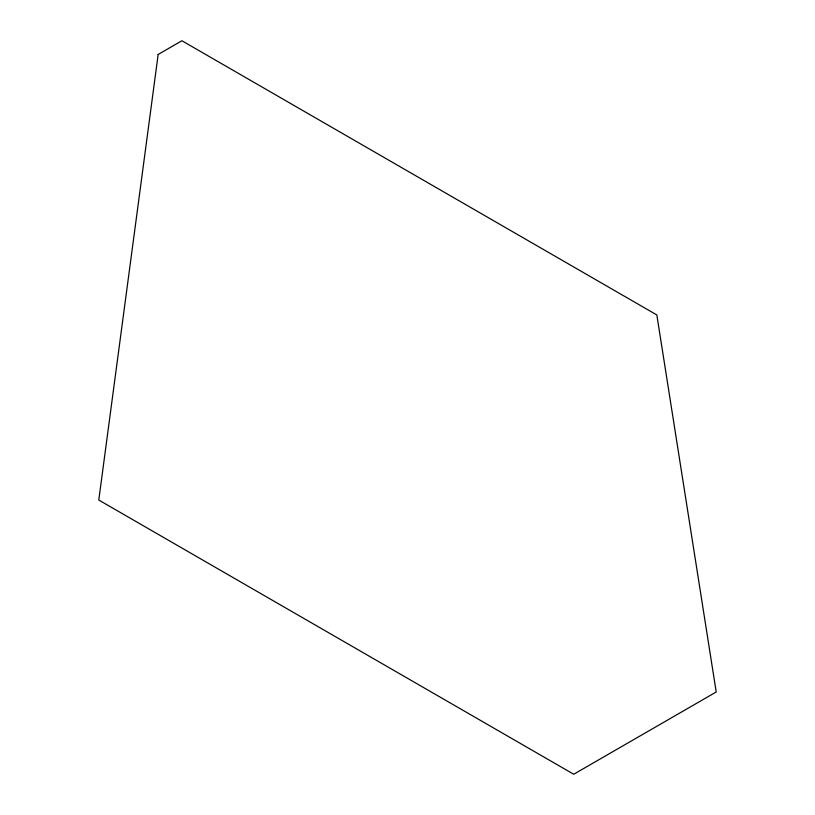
<?xml version="1.0" encoding="UTF-8"?>
<svg xmlns="http://www.w3.org/2000/svg" width="815" height="815" viewBox="0 0 815 815"><rect width="100%" height="100%" fill="white"/><g stroke="black" fill="none" stroke-linecap="round" stroke-linejoin="round"><path stroke-width="1.22" d="M158.161 54.462L98.788 500.043L573.729 774.25L716.212 691.986L656.839 314.957L181.908 40.75L158.161 54.462"/></g></svg>
